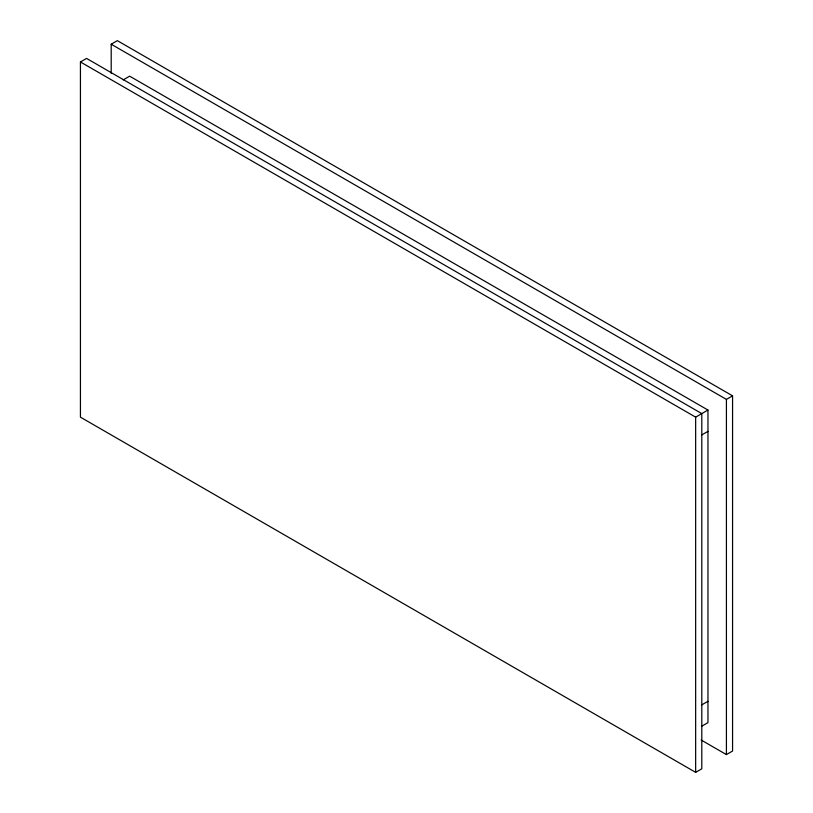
<?xml version="1.0" encoding="UTF-8"?>
<svg xmlns="http://www.w3.org/2000/svg" width="813" height="813" viewBox="0 0 813 813"><rect width="100%" height="100%" fill="white"/><g stroke="black" fill="none" stroke-linecap="round" stroke-linejoin="round"><path stroke-width="1.22" d="M80.436 61.961L86.585 58.414L701.802 413.604L701.802 768.793L695.654 772.35L80.436 417.16L80.436 61.961L695.654 417.15L707.96 410.047L707.96 722.625L701.538 726.334M111.198 73.383L111.198 44.207L117.346 40.65L732.564 395.84L732.564 751.039L726.416 754.586L701.141 740.003M123.23 79.877L129.653 76.168L707.96 410.047M111.198 44.207L726.416 399.396L732.564 395.84M701.538 435.067L707.96 431.357M701.538 705.013L707.96 701.314M726.416 399.396L726.416 754.586M695.654 417.15L695.654 772.35"/></g></svg>
